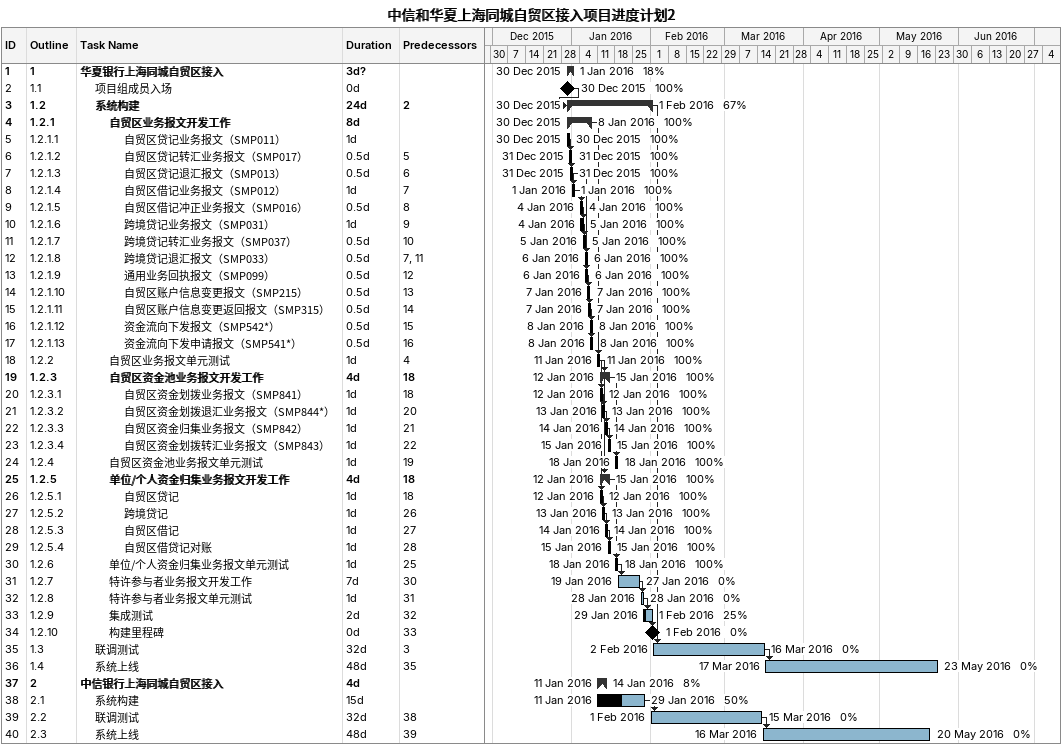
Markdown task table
中信和华夏上海同城自贸区接入项目进度计划2

| ID | WBS | Task | Duration | Start | Finish | Predecessors | % complete |
|---|---|---|---|---|---|---|---|
| 1 | 1 | **华夏银行上海同城自贸区接入** | 3d? | 2015-12-30 | 2016-01-01 |  | 18 |
| 2 | 1.1 | 项目组成员入场 | 0d | 2015-12-30 | 2015-12-30 |  | 100 |
| 3 | 1.2 | **系统构建** | 24d | 2015-12-30 | 2016-02-01 | 2 | 67 |
| 4 | 1.2.1 | **自贸区业务报文开发工作** | 8d | 2015-12-30 | 2016-01-08 |  | 100 |
| 5 | 1.2.1.1 | 自贸区贷记业务报文（SMP011） | 1d | 2015-12-30 | 2015-12-30 |  | 100 |
| 6 | 1.2.1.2 | 自贸区贷记转汇业务报文（SMP017） | 0.5d | 2015-12-31 | 2015-12-31 | 5 | 100 |
| 7 | 1.2.1.3 | 自贸区贷记退汇报文（SMP013） | 0.5d | 2015-12-31 | 2015-12-31 | 6 | 100 |
| 8 | 1.2.1.4 | 自贸区借记业务报文（SMP012） | 1d | 2016-01-01 | 2016-01-01 | 7 | 100 |
| 9 | 1.2.1.5 | 自贸区借记冲正业务报文（SMP016） | 0.5d | 2016-01-04 | 2016-01-04 | 8 | 100 |
| 10 | 1.2.1.6 | 跨境贷记业务报文（SMP031） | 1d | 2016-01-04 | 2016-01-05 | 9 | 100 |
| 11 | 1.2.1.7 | 跨境贷记转汇业务报文（SMP037） | 0.5d | 2016-01-05 | 2016-01-05 | 10 | 100 |
| 12 | 1.2.1.8 | 跨境贷记退汇报文（SMP033） | 0.5d | 2016-01-06 | 2016-01-06 | 7, 11 | 100 |
| 13 | 1.2.1.9 | 通用业务回执报文（SMP099） | 0.5d | 2016-01-06 | 2016-01-06 | 12 | 100 |
| 14 | 1.2.1.10 | 自贸区账户信息变更报文（SMP215） | 0.5d | 2016-01-07 | 2016-01-07 | 13 | 100 |
| 15 | 1.2.1.11 | 自贸区账户信息变更返回报文（SMP315） | 0.5d | 2016-01-07 | 2016-01-07 | 14 | 100 |
| 16 | 1.2.1.12 | 资金流向下发报文（SMP542*） | 0.5d | 2016-01-08 | 2016-01-08 | 15 | 100 |
| 17 | 1.2.1.13 | 资金流向下发申请报文（SMP541*） | 0.5d | 2016-01-08 | 2016-01-08 | 16 | 100 |
| 18 | 1.2.2 | 自贸区业务报文单元测试 | 1d | 2016-01-11 | 2016-01-11 | 4 | 100 |
| 19 | 1.2.3 | **自贸区资金池业务报文开发工作** | 4d | 2016-01-12 | 2016-01-15 | 18 | 100 |
| 20 | 1.2.3.1 | 自贸区资金划拨业务报文（SMP841） | 1d | 2016-01-12 | 2016-01-12 | 18 | 100 |
| 21 | 1.2.3.2 | 自贸区资金划拨退汇业务报文（SMP844*） | 1d | 2016-01-13 | 2016-01-13 | 20 | 100 |
| 22 | 1.2.3.3 | 自贸区资金归集业务报文（SMP842） | 1d | 2016-01-14 | 2016-01-14 | 21 | 100 |
| 23 | 1.2.3.4 | 自贸区资金划拨转汇业务报文（SMP843） | 1d | 2016-01-15 | 2016-01-15 | 22 | 100 |
| 24 | 1.2.4 | 自贸区资金池业务报文单元测试 | 1d | 2016-01-18 | 2016-01-18 | 19 | 100 |
| 25 | 1.2.5 | **单位/个人资金归集业务报文开发工作** | 4d | 2016-01-12 | 2016-01-15 | 18 | 100 |
| 26 | 1.2.5.1 | 自贸区贷记 | 1d | 2016-01-12 | 2016-01-12 | 18 | 100 |
| 27 | 1.2.5.2 | 跨境贷记 | 1d | 2016-01-13 | 2016-01-13 | 26 | 100 |
| 28 | 1.2.5.3 | 自贸区借记 | 1d | 2016-01-14 | 2016-01-14 | 27 | 100 |
| 29 | 1.2.5.4 | 自贸区借贷记对账 | 1d | 2016-01-15 | 2016-01-15 | 28 | 100 |
| 30 | 1.2.6 | 单位/个人资金归集业务报文单元测试 | 1d | 2016-01-18 | 2016-01-18 | 25 | 100 |
| 31 | 1.2.7 | 特许参与者业务报文开发工作 | 7d | 2016-01-19 | 2016-01-27 | 30 | 0 |
| 32 | 1.2.8 | 特许参与者业务报文单元测试 | 1d | 2016-01-28 | 2016-01-28 | 31 | 0 |
| 33 | 1.2.9 | 集成测试 | 2d | 2016-01-29 | 2016-02-01 | 32 | 25 |
| 34 | 1.2.10 | 构建里程碑 | 0d | 2016-02-01 | 2016-02-01 | 33 | 0 |
| 35 | 1.3 | 联调测试 | 32d | 2016-02-02 | 2016-03-16 | 3 | 0 |
| 36 | 1.4 | 系统上线 | 48d | 2016-03-17 | 2016-05-23 | 35 | 0 |
| 37 | 2 | **中信银行上海同城自贸区接入** | 4d | 2016-01-11 | 2016-01-14 |  | 8 |
| 38 | 2.1 | 系统构建 | 15d | 2016-01-11 | 2016-01-29 |  | 50 |
| 39 | 2.2 | 联调测试 | 32d | 2016-02-01 | 2016-03-15 | 38 | 0 |
| 40 | 2.3 | 系统上线 | 48d | 2016-03-16 | 2016-05-20 | 39 | 0 |
